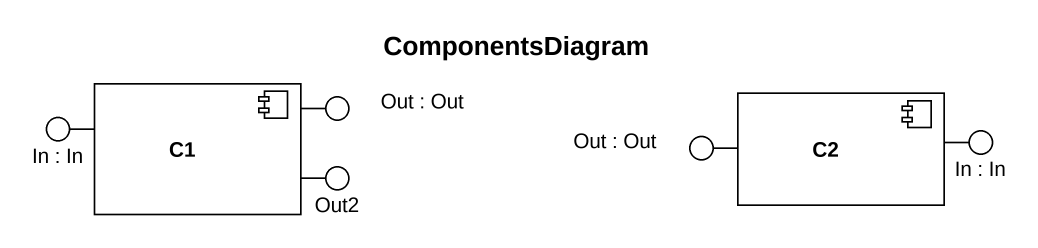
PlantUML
@startuml
title ComponentsDiagram
component C1
component C2
() "In : In" as In
() Out2
() "Out : Out" as Out
() "Out : Out" as Out_2
() "In : In" as In_2
C1 -left- In
C1 -right- Out2
C1 -right- Out
C2 -left- Out_2
C2 -right- In_2
@enduml
